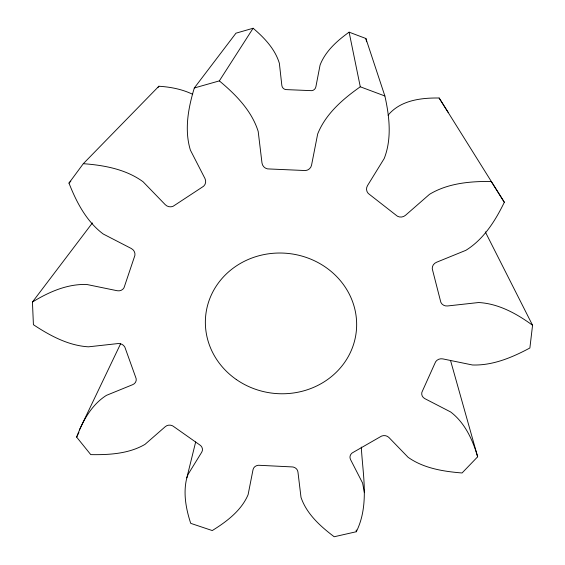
<?xml version="1.0" encoding="UTF-8"?>
<svg xmlns="http://www.w3.org/2000/svg" width="565" height="565" viewBox="0 0 565 565"><rect width="100%" height="100%" fill="white"/><g stroke="black" fill="none" stroke-linecap="round" stroke-linejoin="round"><path stroke-width="0.85" d="M361.303 447.056C362.772 475.165 369.517 505.216 356.31 531.736L334.19 536.75C320.51 526.396 306.661 514.051 301.004 497.348L297.932 471.895A6.229 5.509 4.3 0 0 291.081 466.867L260.204 465.341A6.222 5.502 6.6 0 0 253.028 469.67L248.099 494.7C241.297 510.689 226.607 521.643 212.263 530.556L190.716 523.345C185.949 508.811 183.004 492.927 186.831 477.828L195.667 441.964M485.286 231.848L532.562 325.263L529.878 347.991C512.257 357.433 492.758 365.696 472.397 364.976L442.84 358.902A6.54 5.94 -9.1 0 0 434.888 363.394L422.585 390.719A6.462 5.827 -7.1 0 0 424.866 398.657L450.63 411.956C464.924 422.797 472.771 439.973 477.651 456.795L462.064 472.976C443.405 471.464 423.715 468.357 408.107 457.304L388.953 437.522A6.335 5.65 -2.6 0 0 380.012 436.971L353.619 452.12A6.286 5.586 -0.3 0 0 350.533 459.536L362.596 483.061L364.39 492.687M532.562 325.263C516.784 313.702 498.556 303.603 478.633 302.529L447.614 305.955A6.688 6.18 -13 0 1 440.389 300.566L432.719 270.614A6.752 6.307 -14.4 0 1 436.498 262.28L465.864 250.323C483.711 239.285 495.343 220.746 504.326 202.263L491.239 181.478C470.2 181.217 447.875 183.201 429.499 194.332L405.486 215.307A6.851 6.533 -15.2 0 1 395.86 215.018L369.807 194.671A6.872 6.625 -13.3 0 1 367.518 185.595L384.207 158.518C391.997 138.609 389.426 116.348 384.871 95.979L365.88 38.491L349.114 32.163C337.227 40.694 325.489 51.069 320.08 65.032L315.87 86.841A4.725 4.718 -54 0 1 310.362 90.612L287.027 89.637A4.732 4.704 52.5 0 1 281.836 85.414L279.371 63.344C275.091 49.007 264.251 37.714 253.106 28.25L235.972 33.18L194.311 87.978C188.293 107.873 184.169 129.788 190.398 150.135L204.94 178.476A6.858 6.568 27.2 0 1 202.009 187.298L174.755 205.208A6.822 6.462 27.8 0 1 165.227 204.65L143.065 181.753C125.903 169.203 104.087 165.234 83.309 163.688L68.979 183.102C76.452 202.164 86.487 221.487 103.211 234.002L131.221 248.459A6.709 6.222 25.9 0 1 134.343 257.054L124.604 286.031A6.639 6.102 24.3 0 1 117.11 290.714L86.883 284.499C67.383 283.743 48.738 292.034 32.438 302.042L33.42 324.713C49.918 335.624 68.337 345.618 88.472 346.825L117.951 343.569A6.49 5.869 20.2 0 1 125.451 348.767L135.572 376.989A6.42 5.763 18.1 0 1 132.747 384.638L106.432 395.359C91.551 404.752 82.631 421.031 76.642 437.112L90.76 454.62C109.144 454.945 128.735 453.829 144.993 444.373L165.333 426.617A6.3 5.608 13.5 0 1 174.204 426.928L199.205 444.535A6.264 5.551 11.3 0 1 201.726 452.205L188.06 474.381L186.831 477.828M79.418 429.894L120.536 343.901M76.642 437.112L78.916 432.352M194.311 87.978L219.333 80.894L253.106 28.25M157.854 87.617L158.878 86.247C170.496 86.961 182.17 89.213 192.707 94.32M32.438 302.042L92.413 222.928M68.979 183.102L70.802 181.196M83.309 163.688L158.878 86.247M388.091 115.204C400.394 100.28 421.031 97.752 439.132 98.013L448.335 112.633M384.871 95.979L360.286 86.798C342.941 98.995 325.68 113.805 317.671 133.99L311.562 165.121A6.879 6.724 3.8 0 1 303.546 170.468L269.569 168.984A6.879 6.709 16.5 0 1 261.983 162.967L258.191 131.447C251.708 110.669 235.676 94.503 219.333 80.894M439.132 98.013L504.326 202.263M450.51 360.399L477.651 456.795M365.88 38.491L366.607 41.789M349.114 32.163L360.286 86.798M356.225 529.984L356.31 531.736M236.262 379.475A75.71 70.314 6.2 0 0 356.204 332.185A75.71 70.314 6.2 0 0 250.556 258.53A75.71 70.314 6.2 0 0 236.262 379.475"/></g></svg>
